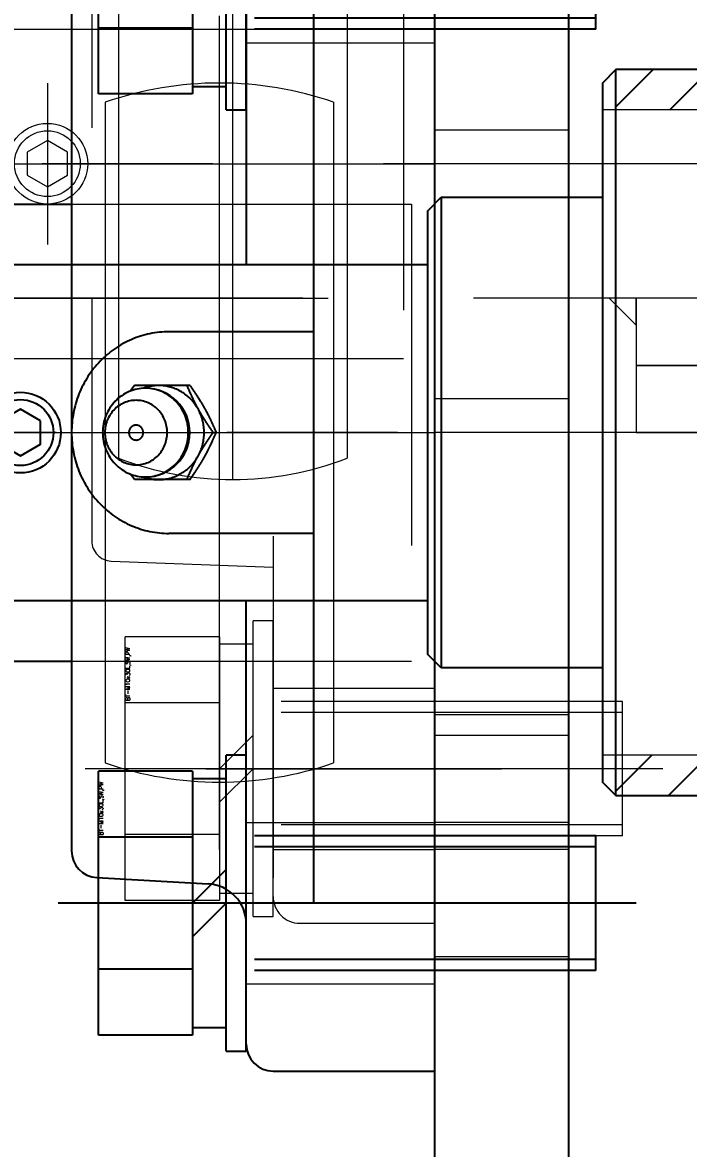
# Model space of a CAD drawing. Header units: millimetres. Extents: x -8731 to 85711, y -14522 to 31379.
# Drawn here: x 1142.6 to 1192.2, y 16779.2 to 16863 of the extents above; entities that cross this region are included whole.
import ezdxf
from ezdxf import colors
from ezdxf.entities.mleader import LeaderData, LeaderLine
from ezdxf.enums import TextEntityAlignment as Align
from ezdxf.math import Vec2, Vec3

# ---------------------------------------------------------------- set-up
doc = ezdxf.new("R2010")
doc.units = ezdxf.units.MM
doc.header["$LTSCALE"] = 4
doc.header["$PDMODE"] = 99
doc.header["$PDSIZE"] = 1
doc.linetypes.add('CENTER2', pattern=[28.575, 19.05, -3.175, 3.175, -3.175])
doc.linetypes.add('HIDDEN', pattern=[9.525, 6.35, -3.175])
for name, color, linetype, lineweight in [('04_HIDDEN', 2, 'HIDDEN', 13), ('05_CENTER', 4, 'CENTER2', 13), ('08_DIM', 3, 'Continuous', 13)]:
    doc.layers.add(name, color=color, linetype=linetype, lineweight=lineweight)
doc.layers.add('10_DRAFT', color=8, linetype='Continuous', lineweight=0, plot=False)
doc.styles.add('KSS_TXT', font='txt.shx', dxfattribs={"bigfont": 'extfont2.shx'})
doc.styles.add('KSS_TXT_L', font='txt.shx', dxfattribs={"height": 9, "bigfont": 'extfont2.shx'})
doc.styles.get("Standard").update_dxf_attribs({"font": 'txt.shx', "bigfont": 'extfont2.shx'})
doc.dimstyles.new('KSS_DIM', dxfattribs={"dimscale": 3, "dimtxt": 3, "dimasz": 2.5, "dimexe": 1.25, "dimexo": 0.625, "dimtad": 1, "dimdsep": 46, "dimtxsty": 'KSS_TXT', "dimblk": 'OPEN30', "dimcen": 0, "dimazin": 2, "dimtfac": 0.75, "dimtmove": 0, "dimatfit": 3, "dimldrblk": 'OPEN30', "dimfxl": 1, "dimtolj": 1, "dimarcsym": 0})

# ---------------------------------------------------------------- blocks, each defined once
blk = doc.blocks.new('AM_BALLOON1')
at = {"transparency": 16777216}
blk.add_circle((0, 0), 5, dxfattribs=at)
blk.add_attdef('B_NUMBER', text='', height=3, dxfattribs=at).set_placement((0, 0), align=Align.MIDDLE_CENTER)
blk = doc.blocks.new('_OPEN')
at = {"color": 0, "linetype": 'ByBlock'}
for p, q in [((-1, 0.1667), (0, 0)), ((0, 0), (-1, -0.1667)), ((0, 0), (-1, 0))]:
    blk.add_line(p, q, dxfattribs=at)
blk = doc.blocks.new('A$C13900728_1_1')
at = {"color": 0}
blk.add_lwpolyline([(0, 190), (10, 190), (10, -155), (0, -155)], close=True, dxfattribs=at)
at = {"layer": '04_HIDDEN'}
for p, q in [((10, 135), (0, 135)), ((10, 134), (0, 134)), ((10, 126), (0, 126)), ((10, 125), (0, 125)), ((0, 117.5), (10, 117.5)), ((10, 72.5), (0, 72.5)), ((10, 65), (0, 65))]:
    blk.add_line(p, q, dxfattribs=at)
at = {"layer": '04_HIDDEN', "color": 253}
for p, q in [((10, 125), (0, 125)), ((10, 124), (0, 124)), ((10, 116), (0, 116)), ((10, 115), (0, 115)), ((10, 92.5), (0, 92.5))]:
    blk.add_line(p, q, dxfattribs=at)
at = {"layer": '05_CENTER'}
blk.add_line((14.086, 130), (-4.086, 130), dxfattribs=at)
at = {"layer": '05_CENTER', "color": 253}
blk.add_line((14.086, 120), (-4.086, 120), dxfattribs=at)
at = {"layer": '10_DRAFT'}
for p, q in [((10, 95), (0, 95)), ((10, 75), (0, 75))]:
    blk.add_line(p, q, dxfattribs=at)
blk = doc.blocks.new('MUCAF205Jb_1_1')
at = {"color": 0}
for p, q in [((-47.5, 0), (47.5, 0)), ((47.5, -12), (47.5, 0)), ((-35, -9), (35, -9)), ((-7.5, -9), (-7.5, -19.756)), ((7.5, -9), (7.5, -19.756)), ((-45.5, -14), (-12.519, -14)), ((45.5, -14), (12.519, -14)), ((0, -16.474), (0, -16.236)), ((33.105, -25.111), (33.565, -16.834)), ((-3.5, -18.188), (-3.5, -22.329)), ((3.5, -18.188), (3.5, -22.329)), ((-3.5, -22.329), (-3.093, -22.611)), ((3.5, -22.329), (3.093, -22.611)), ((-31.465, -27), (31.108, -27)), ((-17, -35.8), (-17, -27)), ((17, -35.8), (17, -27))]:
    blk.add_line(p, q, dxfattribs=at)
blk.add_lwpolyline([(-0.866, -29.3), (-1.732, -30.8), (-0.866, -32.3), (0.866, -32.3), (1.732, -30.8), (0.866, -29.3)], close=True, dxfattribs=at)
for points in [[(-3.5, -18.188, 0), (-3.479, -18.174, 0), (-3.458, -18.16, 0), (-3.437, -18.145, 0), (-3.416, -18.131, 0), (-3.396, -18.117, 0), (-3.375, -18.103, 0), (-3.354, -18.088, 0), (-3.333, -18.074, 0), (-3.312, -18.06, 0), (-3.291, -18.046, 0), (-3.27, -18.031, 0), (-3.249, -18.017, 0), (-3.228, -18.003, 0), (-3.207, -17.989, 0), (-3.186, -17.974, 0), (-3.166, -17.96, 0), (-3.145, -17.946, 0), (-3.124, -17.932, 0), (-3.103, -17.918, 0), (-3.082, -17.903, 0), (-3.061, -17.889, 0), (-3.04, -17.875, 0), (-3.019, -17.861, 0), (-2.998, -17.847, 0), (-2.977, -17.833, 0), (-2.956, -17.819, 0), (-2.935, -17.805, 0), (-2.914, -17.791, 0), (-2.893, -17.777, 0), (-2.872, -17.762, 0), (-2.851, -17.748, 0), (-2.83, -17.735, 0), (-2.809, -17.721, 0), (-2.787, -17.707, 0), (-2.766, -17.693, 0), (-2.745, -17.679, 0), (-2.724, -17.665, 0), (-2.703, -17.651, 0), (-2.682, -17.637, 0), (-2.661, -17.624, 0), (-2.639, -17.61, 0), (-2.618, -17.596, 0), (-2.597, -17.582, 0), (-2.576, -17.569, 0), (-2.555, -17.555, 0), (-2.533, -17.541, 0), (-2.512, -17.528, 0), (-2.491, -17.514, 0), (-2.469, -17.501, 0), (-2.448, -17.487, 0), (-2.427, -17.474, 0), (-2.405, -17.46, 0), (-2.384, -17.447, 0), (-2.363, -17.433, 0), (-2.341, -17.42, 0), (-2.32, -17.407, 0), (-2.298, -17.393, 0), (-2.277, -17.38, 0), (-2.255, -17.367, 0), (-2.234, -17.354, 0), (-2.212, -17.341, 0), (-2.191, -17.328, 0), (-2.169, -17.315, 0), (-2.148, -17.302, 0), (-2.126, -17.289, 0), (-2.104, -17.276, 0), (-2.083, -17.263, 0), (-2.061, -17.25, 0), (-2.039, -17.237, 0), (-2.017, -17.224, 0), (-1.996, -17.212, 0), (-1.974, -17.199, 0), (-1.952, -17.186, 0), (-1.93, -17.174, 0), (-1.908, -17.161, 0), (-1.886, -17.149, 0), (-1.864, -17.136, 0), (-1.843, -17.124, 0), (-1.821, -17.112, 0), (-1.799, -17.1, 0), (-1.776, -17.087, 0), (-1.754, -17.075, 0), (-1.732, -17.063, 0), (-1.71, -17.051, 0), (-1.688, -17.039, 0), (-1.666, -17.027, 0), (-1.644, -17.015, 0), (-1.621, -17.003, 0), (-1.599, -16.991, 0), (-1.577, -16.979, 0), (-1.555, -16.968, 0), (-1.532, -16.956, 0), (-1.51, -16.944, 0), (-1.488, -16.933, 0), (-1.465, -16.921, 0), (-1.443, -16.91, 0), (-1.42, -16.898, 0), (-1.398, -16.887, 0), (-1.375, -16.875, 0), (-1.353, -16.864, 0), (-1.33, -16.852, 0), (-1.308, -16.841, 0), (-1.285, -16.83, 0), (-1.263, -16.819, 0), (-1.24, -16.807, 0), (-1.217, -16.796, 0), (-1.195, -16.785, 0), (-1.172, -16.774, 0), (-1.149, -16.763, 0), (-1.127, -16.752, 0), (-1.104, -16.741, 0), (-1.081, -16.73, 0), (-1.058, -16.719, 0), (-1.036, -16.708, 0), (-1.013, -16.697, 0), (-0.99, -16.686, 0), (-0.967, -16.675, 0), (-0.944, -16.665, 0), (-0.922, -16.654, 0), (-0.899, -16.643, 0), (-0.876, -16.632, 0), (-0.853, -16.622, 0), (-0.83, -16.611, 0), (-0.807, -16.6, 0), (-0.784, -16.59, 0), (-0.761, -16.579, 0), (-0.738, -16.568, 0), (-0.715, -16.558, 0), (-0.692, -16.547, 0), (-0.669, -16.537, 0), (-0.646, -16.526, 0), (-0.623, -16.516, 0), (-0.6, -16.505, 0), (-0.577, -16.495, 0), (-0.554, -16.484, 0), (-0.531, -16.474, 0), (-0.508, -16.463, 0), (-0.485, -16.453, 0), (-0.462, -16.443, 0), (-0.439, -16.432, 0), (-0.416, -16.422, 0), (-0.393, -16.411, 0), (-0.37, -16.401, 0), (-0.347, -16.391, 0), (-0.324, -16.38, 0), (-0.301, -16.37, 0), (-0.278, -16.36, 0), (-0.254, -16.349, 0), (-0.231, -16.339, 0), (-0.208, -16.329, 0), (-0.185, -16.319, 0), (-0.162, -16.308, 0), (-0.139, -16.298, 0), (-0.116, -16.288, 0), (-0.093, -16.278, 0), (-0.069, -16.267, 0), (-0.046, -16.257, 0), (-0.023, -16.247, 0), (0, -16.236, 0)], [(-3.5, -18.426, 0), (-3.477, -18.415, 0), (-3.454, -18.405, 0), (-3.431, -18.395, 0), (-3.407, -18.385, 0), (-3.384, -18.374, 0), (-3.361, -18.364, 0), (-3.338, -18.354, 0), (-3.315, -18.344, 0), (-3.292, -18.333, 0), (-3.269, -18.323, 0), (-3.246, -18.313, 0), (-3.222, -18.303, 0), (-3.199, -18.292, 0), (-3.176, -18.282, 0), (-3.153, -18.272, 0), (-3.13, -18.261, 0), (-3.107, -18.251, 0), (-3.084, -18.241, 0), (-3.061, -18.23, 0), (-3.038, -18.22, 0), (-3.015, -18.209, 0), (-2.991, -18.199, 0), (-2.968, -18.189, 0), (-2.945, -18.178, 0), (-2.922, -18.168, 0), (-2.899, -18.157, 0), (-2.876, -18.147, 0), (-2.853, -18.136, 0), (-2.83, -18.126, 0), (-2.807, -18.115, 0), (-2.784, -18.105, 0), (-2.761, -18.094, 0), (-2.738, -18.084, 0), (-2.715, -18.073, 0), (-2.693, -18.062, 0), (-2.67, -18.052, 0), (-2.647, -18.041, 0), (-2.624, -18.03, 0), (-2.601, -18.02, 0), (-2.578, -18.009, 0), (-2.555, -17.998, 0), (-2.532, -17.987, 0), (-2.51, -17.977, 0), (-2.487, -17.966, 0), (-2.464, -17.955, 0), (-2.441, -17.944, 0), (-2.418, -17.933, 0), (-2.396, -17.922, 0), (-2.373, -17.911, 0), (-2.35, -17.9, 0), (-2.328, -17.889, 0), (-2.305, -17.878, 0), (-2.282, -17.867, 0), (-2.26, -17.855, 0), (-2.237, -17.844, 0), (-2.214, -17.833, 0), (-2.192, -17.822, 0), (-2.169, -17.81, 0), (-2.147, -17.799, 0), (-2.124, -17.788, 0), (-2.102, -17.776, 0), (-2.079, -17.765, 0), (-2.057, -17.753, 0), (-2.034, -17.742, 0), (-2.012, -17.73, 0), (-1.99, -17.719, 0), (-1.967, -17.707, 0), (-1.945, -17.695, 0), (-1.923, -17.683, 0), (-1.9, -17.672, 0), (-1.878, -17.66, 0), (-1.856, -17.648, 0), (-1.834, -17.636, 0), (-1.812, -17.624, 0), (-1.789, -17.612, 0), (-1.767, -17.6, 0), (-1.745, -17.588, 0), (-1.723, -17.576, 0), (-1.701, -17.563, 0), (-1.679, -17.551, 0), (-1.657, -17.539, 0), (-1.635, -17.526, 0), (-1.613, -17.514, 0), (-1.591, -17.501, 0), (-1.569, -17.489, 0), (-1.548, -17.476, 0), (-1.526, -17.464, 0), (-1.504, -17.451, 0), (-1.482, -17.438, 0), (-1.46, -17.426, 0), (-1.439, -17.413, 0), (-1.417, -17.4, 0), (-1.395, -17.387, 0), (-1.374, -17.374, 0), (-1.352, -17.361, 0), (-1.33, -17.348, 0), (-1.309, -17.335, 0), (-1.287, -17.322, 0), (-1.266, -17.309, 0), (-1.244, -17.296, 0), (-1.223, -17.283, 0), (-1.201, -17.269, 0), (-1.18, -17.256, 0), (-1.158, -17.243, 0), (-1.137, -17.229, 0), (-1.116, -17.216, 0), (-1.094, -17.203, 0), (-1.073, -17.189, 0), (-1.052, -17.176, 0), (-1.03, -17.162, 0), (-1.009, -17.149, 0), (-0.988, -17.135, 0), (-0.966, -17.121, 0), (-0.945, -17.108, 0), (-0.924, -17.094, 0), (-0.903, -17.08, 0), (-0.881, -17.067, 0), (-0.86, -17.053, 0), (-0.839, -17.039, 0), (-0.818, -17.025, 0), (-0.797, -17.011, 0), (-0.776, -16.998, 0), (-0.755, -16.984, 0), (-0.733, -16.97, 0), (-0.712, -16.956, 0), (-0.691, -16.942, 0), (-0.67, -16.928, 0), (-0.649, -16.914, 0), (-0.628, -16.9, 0), (-0.607, -16.886, 0), (-0.586, -16.872, 0), (-0.565, -16.858, 0), (-0.544, -16.844, 0), (-0.523, -16.83, 0), (-0.502, -16.816, 0), (-0.481, -16.801, 0), (-0.46, -16.787, 0), (-0.439, -16.773, 0), (-0.418, -16.759, 0), (-0.397, -16.745, 0), (-0.376, -16.731, 0), (-0.355, -16.716, 0), (-0.334, -16.702, 0), (-0.313, -16.688, 0), (-0.293, -16.674, 0), (-0.272, -16.66, 0), (-0.251, -16.645, 0), (-0.23, -16.631, 0), (-0.209, -16.617, 0), (-0.188, -16.602, 0), (-0.167, -16.588, 0), (-0.146, -16.574, 0), (-0.125, -16.56, 0), (-0.104, -16.545, 0), (-0.084, -16.531, 0), (-0.063, -16.517, 0), (-0.042, -16.502, 0), (-0.021, -16.488, 0), (0, -16.474, 0)], [(3.5, -18.188, 0), (3.479, -18.174, 0), (3.458, -18.16, 0), (3.437, -18.145, 0), (3.416, -18.131, 0), (3.396, -18.117, 0), (3.375, -18.103, 0), (3.354, -18.088, 0), (3.333, -18.074, 0), (3.312, -18.06, 0), (3.291, -18.046, 0), (3.27, -18.031, 0), (3.249, -18.017, 0), (3.228, -18.003, 0), (3.207, -17.989, 0), (3.186, -17.974, 0), (3.166, -17.96, 0), (3.145, -17.946, 0), (3.124, -17.932, 0), (3.103, -17.918, 0), (3.082, -17.903, 0), (3.061, -17.889, 0), (3.04, -17.875, 0), (3.019, -17.861, 0), (2.998, -17.847, 0), (2.977, -17.833, 0), (2.956, -17.819, 0), (2.935, -17.805, 0), (2.914, -17.791, 0), (2.893, -17.777, 0), (2.872, -17.762, 0), (2.851, -17.748, 0), (2.83, -17.735, 0), (2.809, -17.721, 0), (2.787, -17.707, 0), (2.766, -17.693, 0), (2.745, -17.679, 0), (2.724, -17.665, 0), (2.703, -17.651, 0), (2.682, -17.637, 0), (2.661, -17.624, 0), (2.639, -17.61, 0), (2.618, -17.596, 0), (2.597, -17.582, 0), (2.576, -17.569, 0), (2.555, -17.555, 0), (2.533, -17.541, 0), (2.512, -17.528, 0), (2.491, -17.514, 0), (2.469, -17.501, 0), (2.448, -17.487, 0), (2.427, -17.474, 0), (2.405, -17.46, 0), (2.384, -17.447, 0), (2.363, -17.433, 0), (2.341, -17.42, 0), (2.32, -17.407, 0), (2.298, -17.393, 0), (2.277, -17.38, 0), (2.255, -17.367, 0), (2.234, -17.354, 0), (2.212, -17.341, 0), (2.191, -17.328, 0), (2.169, -17.315, 0), (2.148, -17.302, 0), (2.126, -17.289, 0), (2.104, -17.276, 0), (2.083, -17.263, 0), (2.061, -17.25, 0), (2.039, -17.237, 0), (2.017, -17.224, 0), (1.996, -17.212, 0), (1.974, -17.199, 0), (1.952, -17.186, 0), (1.93, -17.174, 0), (1.908, -17.161, 0), (1.886, -17.149, 0), (1.864, -17.136, 0), (1.843, -17.124, 0), (1.821, -17.112, 0), (1.799, -17.1, 0), (1.776, -17.087, 0), (1.754, -17.075, 0), (1.732, -17.063, 0), (1.71, -17.051, 0), (1.688, -17.039, 0), (1.666, -17.027, 0), (1.644, -17.015, 0), (1.621, -17.003, 0), (1.599, -16.991, 0), (1.577, -16.979, 0), (1.555, -16.968, 0), (1.532, -16.956, 0), (1.51, -16.944, 0), (1.488, -16.933, 0), (1.465, -16.921, 0), (1.443, -16.91, 0), (1.42, -16.898, 0), (1.398, -16.887, 0), (1.375, -16.875, 0), (1.353, -16.864, 0), (1.33, -16.852, 0), (1.308, -16.841, 0), (1.285, -16.83, 0), (1.263, -16.819, 0), (1.24, -16.807, 0), (1.217, -16.796, 0), (1.195, -16.785, 0), (1.172, -16.774, 0), (1.149, -16.763, 0), (1.127, -16.752, 0), (1.104, -16.741, 0), (1.081, -16.73, 0), (1.058, -16.719, 0), (1.036, -16.708, 0), (1.013, -16.697, 0), (0.99, -16.686, 0), (0.967, -16.675, 0), (0.944, -16.665, 0), (0.922, -16.654, 0), (0.899, -16.643, 0), (0.876, -16.632, 0), (0.853, -16.622, 0), (0.83, -16.611, 0), (0.807, -16.6, 0), (0.784, -16.59, 0), (0.761, -16.579, 0), (0.738, -16.568, 0), (0.715, -16.558, 0), (0.692, -16.547, 0), (0.669, -16.537, 0), (0.646, -16.526, 0), (0.623, -16.516, 0), (0.6, -16.505, 0), (0.577, -16.495, 0), (0.554, -16.484, 0), (0.531, -16.474, 0), (0.508, -16.463, 0), (0.485, -16.453, 0), (0.462, -16.443, 0), (0.439, -16.432, 0), (0.416, -16.422, 0), (0.393, -16.411, 0), (0.37, -16.401, 0), (0.347, -16.391, 0), (0.324, -16.38, 0), (0.301, -16.37, 0), (0.278, -16.36, 0), (0.254, -16.349, 0), (0.231, -16.339, 0), (0.208, -16.329, 0), (0.185, -16.319, 0), (0.162, -16.308, 0), (0.139, -16.298, 0), (0.116, -16.288, 0), (0.093, -16.278, 0), (0.069, -16.267, 0), (0.046, -16.257, 0), (0.023, -16.247, 0), (0, -16.236, 0)], [(3.5, -18.426, 0), (3.477, -18.415, 0), (3.454, -18.405, 0), (3.431, -18.395, 0), (3.407, -18.385, 0), (3.384, -18.374, 0), (3.361, -18.364, 0), (3.338, -18.354, 0), (3.315, -18.344, 0), (3.292, -18.333, 0), (3.269, -18.323, 0), (3.245, -18.313, 0), (3.222, -18.303, 0), (3.199, -18.292, 0), (3.176, -18.282, 0), (3.153, -18.272, 0), (3.13, -18.261, 0), (3.107, -18.251, 0), (3.084, -18.241, 0), (3.061, -18.23, 0), (3.038, -18.22, 0), (3.015, -18.209, 0), (2.991, -18.199, 0), (2.968, -18.189, 0), (2.945, -18.178, 0), (2.922, -18.168, 0), (2.899, -18.157, 0), (2.876, -18.147, 0), (2.853, -18.136, 0), (2.83, -18.126, 0), (2.807, -18.115, 0), (2.784, -18.105, 0), (2.761, -18.094, 0), (2.738, -18.084, 0), (2.715, -18.073, 0), (2.693, -18.062, 0), (2.67, -18.052, 0), (2.647, -18.041, 0), (2.624, -18.03, 0), (2.601, -18.02, 0), (2.578, -18.009, 0), (2.555, -17.998, 0), (2.532, -17.987, 0), (2.51, -17.977, 0), (2.487, -17.966, 0), (2.464, -17.955, 0), (2.441, -17.944, 0), (2.418, -17.933, 0), (2.396, -17.922, 0), (2.373, -17.911, 0), (2.35, -17.9, 0), (2.328, -17.889, 0), (2.305, -17.878, 0), (2.282, -17.867, 0), (2.26, -17.855, 0), (2.237, -17.844, 0), (2.214, -17.833, 0), (2.192, -17.822, 0), (2.169, -17.81, 0), (2.147, -17.799, 0), (2.124, -17.788, 0), (2.102, -17.776, 0), (2.079, -17.765, 0), (2.057, -17.753, 0), (2.034, -17.742, 0), (2.012, -17.73, 0), (1.99, -17.719, 0), (1.967, -17.707, 0), (1.945, -17.695, 0), (1.923, -17.683, 0), (1.9, -17.672, 0), (1.878, -17.66, 0), (1.856, -17.648, 0), (1.834, -17.636, 0), (1.812, -17.624, 0), (1.789, -17.612, 0), (1.767, -17.6, 0), (1.745, -17.588, 0), (1.723, -17.576, 0), (1.701, -17.563, 0), (1.679, -17.551, 0), (1.657, -17.539, 0), (1.635, -17.526, 0), (1.613, -17.514, 0), (1.591, -17.501, 0), (1.569, -17.489, 0), (1.548, -17.476, 0), (1.526, -17.464, 0), (1.504, -17.451, 0), (1.482, -17.438, 0), (1.46, -17.426, 0), (1.439, -17.413, 0), (1.417, -17.4, 0), (1.395, -17.387, 0), (1.374, -17.374, 0), (1.352, -17.361, 0), (1.33, -17.348, 0), (1.309, -17.335, 0), (1.287, -17.322, 0), (1.266, -17.309, 0), (1.244, -17.296, 0), (1.223, -17.283, 0), (1.201, -17.269, 0), (1.18, -17.256, 0), (1.158, -17.243, 0), (1.137, -17.229, 0), (1.116, -17.216, 0), (1.094, -17.203, 0), (1.073, -17.189, 0), (1.052, -17.176, 0), (1.03, -17.162, 0), (1.009, -17.149, 0), (0.988, -17.135, 0), (0.966, -17.121, 0), (0.945, -17.108, 0), (0.924, -17.094, 0), (0.903, -17.08, 0), (0.881, -17.067, 0), (0.86, -17.053, 0), (0.839, -17.039, 0), (0.818, -17.025, 0), (0.797, -17.011, 0), (0.776, -16.998, 0), (0.755, -16.984, 0), (0.733, -16.97, 0), (0.712, -16.956, 0), (0.691, -16.942, 0), (0.67, -16.928, 0), (0.649, -16.914, 0), (0.628, -16.9, 0), (0.607, -16.886, 0), (0.586, -16.872, 0), (0.565, -16.858, 0), (0.544, -16.844, 0), (0.523, -16.83, 0), (0.502, -16.816, 0), (0.481, -16.801, 0), (0.46, -16.787, 0), (0.439, -16.773, 0), (0.418, -16.759, 0), (0.397, -16.745, 0), (0.376, -16.731, 0), (0.355, -16.716, 0), (0.334, -16.702, 0), (0.313, -16.688, 0), (0.293, -16.674, 0), (0.272, -16.66, 0), (0.251, -16.645, 0), (0.23, -16.631, 0), (0.209, -16.617, 0), (0.188, -16.602, 0), (0.167, -16.588, 0), (0.146, -16.574, 0), (0.125, -16.56, 0), (0.104, -16.545, 0), (0.084, -16.531, 0), (0.063, -16.517, 0), (0.042, -16.502, 0), (0.021, -16.488, 0), (0, -16.474, 0)], [(3.296, -21.655, 0), (3.33, -21.559, 0), (3.361, -21.462, 0), (3.388, -21.365, 0), (3.413, -21.266, 0), (3.435, -21.168, 0), (3.453, -21.068, 0), (3.469, -20.968, 0), (3.481, -20.868, 0), (3.49, -20.767, 0), (3.497, -20.666, 0), (3.5, -20.565, 0), (3.5, -20.464, 0), (3.496, -20.363, 0), (3.49, -20.262, 0), (3.481, -20.161, 0), (3.468, -20.061, 0), (3.452, -19.961, 0), (3.433, -19.862, 0), (3.412, -19.763, 0), (3.387, -19.665, 0), (3.359, -19.567, 0), (3.328, -19.471, 0), (3.294, -19.375, 0), (3.257, -19.28, 0), (3.217, -19.187, 0), (3.175, -19.095, 0), (3.129, -19.003, 0), (3.081, -18.914, 0), (3.03, -18.826, 0), (2.976, -18.739, 0), (2.92, -18.654, 0), (2.861, -18.57, 0), (2.799, -18.488, 0), (2.735, -18.408, 0), (2.669, -18.33, 0), (2.6, -18.254, 0), (2.529, -18.18, 0), (2.455, -18.108, 0), (2.379, -18.038, 0), (2.302, -17.971, 0), (2.222, -17.905, 0), (2.14, -17.842, 0), (2.056, -17.782, 0), (1.971, -17.724, 0), (1.883, -17.668, 0), (1.794, -17.615, 0), (1.704, -17.564, 0), (1.611, -17.517, 0), (1.518, -17.471, 0), (1.423, -17.429, 0), (1.327, -17.389, 0), (1.229, -17.352, 0), (1.131, -17.318, 0), (1.031, -17.287, 0), (0.931, -17.259, 0), (0.829, -17.233, 0), (0.727, -17.211, 0), (0.625, -17.191, 0), (0.521, -17.175, 0), (0.418, -17.161, 0), (0.314, -17.151, 0), (0.209, -17.143, 0), (0.105, -17.138, 0), (0, -17.137, 0), (-0.105, -17.138, 0), (-0.209, -17.143, 0), (-0.314, -17.151, 0), (-0.418, -17.161, 0), (-0.521, -17.175, 0), (-0.625, -17.191, 0), (-0.727, -17.211, 0), (-0.829, -17.233, 0), (-0.931, -17.259, 0), (-1.031, -17.287, 0), (-1.131, -17.318, 0), (-1.229, -17.352, 0), (-1.327, -17.389, 0), (-1.423, -17.429, 0), (-1.518, -17.471, 0), (-1.611, -17.517, 0), (-1.704, -17.564, 0), (-1.794, -17.615, 0), (-1.883, -17.668, 0), (-1.971, -17.724, 0), (-2.056, -17.782, 0), (-2.14, -17.842, 0), (-2.222, -17.905, 0), (-2.302, -17.971, 0), (-2.379, -18.038, 0), (-2.455, -18.108, 0), (-2.529, -18.18, 0), (-2.6, -18.254, 0), (-2.669, -18.33, 0), (-2.735, -18.408, 0), (-2.799, -18.488, 0), (-2.861, -18.57, 0), (-2.92, -18.654, 0), (-2.976, -18.739, 0), (-3.03, -18.826, 0), (-3.081, -18.914, 0), (-3.129, -19.003, 0), (-3.175, -19.095, 0), (-3.217, -19.187, 0), (-3.257, -19.28, 0), (-3.294, -19.375, 0), (-3.328, -19.471, 0), (-3.359, -19.567, 0), (-3.387, -19.665, 0), (-3.412, -19.763, 0), (-3.433, -19.862, 0), (-3.452, -19.961, 0), (-3.468, -20.061, 0), (-3.481, -20.161, 0), (-3.49, -20.262, 0), (-3.496, -20.363, 0), (-3.5, -20.464, 0), (-3.5, -20.565, 0), (-3.497, -20.666, 0), (-3.49, -20.767, 0), (-3.481, -20.868, 0), (-3.469, -20.968, 0), (-3.453, -21.068, 0), (-3.435, -21.168, 0), (-3.413, -21.266, 0), (-3.388, -21.365, 0), (-3.361, -21.462, 0), (-3.33, -21.559, 0), (-3.296, -21.655, 0)], [(3.3, -21.501, 0), (3.296, -21.345, 0), (3.284, -21.189, 0), (3.264, -21.033, 0), (3.237, -20.879, 0), (3.201, -20.727, 0), (3.158, -20.576, 0), (3.107, -20.427, 0), (3.049, -20.281, 0), (2.983, -20.138, 0), (2.91, -19.999, 0), (2.83, -19.862, 0), (2.744, -19.73, 0), (2.651, -19.602, 0), (2.551, -19.479, 0), (2.445, -19.361, 0), (2.333, -19.247, 0), (2.216, -19.139, 0), (2.093, -19.037, 0), (1.966, -18.941, 0), (1.833, -18.851, 0), (1.697, -18.767, 0), (1.556, -18.69, 0), (1.411, -18.62, 0), (1.263, -18.556, 0), (1.112, -18.5, 0), (0.958, -18.451, 0), (0.802, -18.409, 0), (0.644, -18.375, 0), (0.484, -18.348, 0), (0.323, -18.329, 0), (0.162, -18.317, 0), (0, -18.314, 0), (-0.162, -18.317, 0), (-0.323, -18.329, 0), (-0.484, -18.348, 0), (-0.644, -18.375, 0), (-0.802, -18.409, 0), (-0.958, -18.451, 0), (-1.112, -18.5, 0), (-1.263, -18.556, 0), (-1.411, -18.62, 0), (-1.556, -18.69, 0), (-1.697, -18.767, 0), (-1.833, -18.851, 0), (-1.966, -18.941, 0), (-2.094, -19.037, 0), (-2.216, -19.139, 0), (-2.333, -19.247, 0), (-2.445, -19.361, 0), (-2.551, -19.479, 0), (-2.651, -19.602, 0), (-2.744, -19.73, 0), (-2.831, -19.862, 0), (-2.91, -19.999, 0), (-2.983, -20.138, 0), (-3.049, -20.281, 0), (-3.107, -20.427, 0), (-3.158, -20.576, 0), (-3.201, -20.727, 0), (-3.237, -20.879, 0), (-3.264, -21.033, 0), (-3.284, -21.189, 0), (-3.296, -21.345, 0), (-3.3, -21.501, 0), (-3.296, -21.658, 0), (-3.284, -21.814, 0), (-3.264, -21.969, 0), (-3.237, -22.123, 0), (-3.201, -22.276, 0), (-3.158, -22.426, 0), (-3.107, -22.575, 0), (-3.049, -22.721, 0), (-2.983, -22.864, 0), (-2.91, -23.004, 0), (-2.831, -23.14, 0), (-2.744, -23.272, 0), (-2.651, -23.4, 0), (-2.551, -23.523, 0), (-2.445, -23.642, 0), (-2.333, -23.755, 0), (-2.216, -23.863, 0), (-2.094, -23.965, 0), (-1.966, -24.061, 0), (-1.833, -24.152, 0), (-1.697, -24.235, 0), (-1.556, -24.312, 0), (-1.411, -24.383, 0), (-1.263, -24.446, 0), (-1.112, -24.502, 0), (-0.958, -24.552, 0), (-0.802, -24.593, 0), (-0.644, -24.628, 0), (-0.484, -24.654, 0), (-0.323, -24.673, 0), (-0.162, -24.685, 0), (0, -24.689, 0), (0.162, -24.685, 0), (0.323, -24.673, 0), (0.484, -24.654, 0), (0.644, -24.628, 0), (0.802, -24.593, 0), (0.958, -24.552, 0), (1.112, -24.502, 0), (1.263, -24.446, 0), (1.411, -24.383, 0), (1.556, -24.312, 0), (1.697, -24.235, 0), (1.833, -24.152, 0), (1.966, -24.061, 0), (2.093, -23.965, 0), (2.216, -23.863, 0), (2.333, -23.755, 0), (2.445, -23.642, 0), (2.551, -23.523, 0), (2.651, -23.4, 0), (2.744, -23.272, 0), (2.83, -23.14, 0), (2.91, -23.004, 0), (2.983, -22.864, 0), (3.049, -22.721, 0), (3.107, -22.575, 0), (3.158, -22.426, 0), (3.201, -22.276, 0), (3.237, -22.123, 0), (3.264, -21.969, 0), (3.284, -21.814, 0), (3.296, -21.658, 0), (3.3, -21.501, 0)], [(-7.5, -19.756, 0), (-7.498, -19.933, 0), (-7.491, -20.111, 0), (-7.48, -20.289, 0), (-7.464, -20.466, 0), (-7.444, -20.642, 0), (-7.419, -20.819, 0), (-7.39, -20.994, 0), (-7.356, -21.169, 0), (-7.318, -21.343, 0), (-7.275, -21.516, 0), (-7.228, -21.688, 0), (-7.177, -21.859, 0), (-7.121, -22.028, 0), (-7.062, -22.196, 0), (-6.997, -22.363, 0), (-6.929, -22.528, 0), (-6.857, -22.691, 0), (-6.78, -22.853, 0), (-6.699, -23.013, 0), (-6.614, -23.171, 0), (-6.526, -23.326, 0), (-6.433, -23.48, 0), (-6.336, -23.631, 0), (-6.236, -23.78, 0), (-6.132, -23.927, 0), (-6.024, -24.071, 0), (-5.913, -24.213, 0), (-5.798, -24.351, 0), (-5.679, -24.487, 0), (-5.557, -24.621, 0), (-5.432, -24.751, 0), (-5.303, -24.878, 0), (-5.172, -25.002, 0), (-5.037, -25.123, 0), (-4.899, -25.241, 0), (-4.758, -25.356, 0), (-4.614, -25.467, 0), (-4.468, -25.574, 0), (-4.319, -25.679, 0), (-4.167, -25.779, 0), (-4.012, -25.876, 0), (-3.856, -25.969, 0), (-3.697, -26.059, 0), (-3.535, -26.145, 0), (-3.372, -26.227, 0), (-3.207, -26.305, 0), (-3.039, -26.379, 0), (-2.87, -26.449, 0), (-2.699, -26.515, 0), (-2.527, -26.577, 0), (-2.353, -26.634, 0), (-2.177, -26.688, 0), (-2, -26.738, 0), (-1.822, -26.783, 0), (-1.643, -26.824, 0), (-1.463, -26.861, 0), (-1.282, -26.893, 0), (-1.1, -26.922, 0), (-0.918, -26.946, 0), (-0.735, -26.965, 0), (-0.552, -26.98, 0), (-0.368, -26.991, 0), (-0.184, -26.998, 0), (0, -27, 0), (0.184, -26.998, 0), (0.368, -26.991, 0), (0.552, -26.98, 0), (0.735, -26.965, 0), (0.918, -26.946, 0), (1.1, -26.922, 0), (1.282, -26.893, 0), (1.463, -26.861, 0), (1.643, -26.824, 0), (1.822, -26.783, 0), (2, -26.738, 0), (2.177, -26.688, 0), (2.353, -26.634, 0), (2.527, -26.577, 0), (2.699, -26.515, 0), (2.87, -26.449, 0), (3.039, -26.379, 0), (3.207, -26.305, 0), (3.372, -26.227, 0), (3.535, -26.145, 0), (3.697, -26.059, 0), (3.856, -25.969, 0), (4.012, -25.876, 0), (4.167, -25.779, 0), (4.319, -25.679, 0), (4.468, -25.574, 0), (4.614, -25.467, 0), (4.758, -25.356, 0), (4.899, -25.241, 0), (5.037, -25.123, 0), (5.172, -25.002, 0), (5.303, -24.878, 0), (5.432, -24.751, 0), (5.557, -24.621, 0), (5.679, -24.487, 0), (5.798, -24.351, 0), (5.913, -24.213, 0), (6.024, -24.071, 0), (6.132, -23.927, 0), (6.236, -23.78, 0), (6.336, -23.631, 0), (6.433, -23.48, 0), (6.526, -23.326, 0), (6.614, -23.171, 0), (6.699, -23.013, 0), (6.78, -22.853, 0), (6.857, -22.691, 0), (6.929, -22.528, 0), (6.997, -22.363, 0), (7.062, -22.196, 0), (7.121, -22.028, 0), (7.177, -21.859, 0), (7.228, -21.688, 0), (7.275, -21.516, 0), (7.318, -21.343, 0), (7.356, -21.169, 0), (7.39, -20.994, 0), (7.419, -20.819, 0), (7.444, -20.642, 0), (7.464, -20.466, 0), (7.48, -20.289, 0), (7.491, -20.111, 0), (7.498, -19.933, 0), (7.5, -19.756, 0)], [(2.4, -22.2, 0), (2.397, -22.086, 0), (2.388, -21.973, 0), (2.374, -21.86, 0), (2.354, -21.748, 0), (2.328, -21.637, 0), (2.297, -21.527, 0), (2.26, -21.419, 0), (2.217, -21.313, 0), (2.17, -21.209, 0), (2.117, -21.107, 0), (2.059, -21.008, 0), (1.996, -20.912, 0), (1.928, -20.819, 0), (1.855, -20.729, 0), (1.778, -20.643, 0), (1.697, -20.561, 0), (1.612, -20.482, 0), (1.523, -20.408, 0), (1.43, -20.338, 0), (1.333, -20.272, 0), (1.234, -20.212, 0), (1.131, -20.156, 0), (1.026, -20.104, 0), (0.918, -20.058, 0), (0.809, -20.017, 0), (0.697, -19.982, 0), (0.583, -19.951, 0), (0.468, -19.926, 0), (0.352, -19.907, 0), (0.235, -19.893, 0), (0.118, -19.885, 0), (0, -19.882, 0), (-0.118, -19.885, 0), (-0.235, -19.893, 0), (-0.352, -19.907, 0), (-0.468, -19.926, 0), (-0.583, -19.951, 0), (-0.697, -19.982, 0), (-0.809, -20.017, 0), (-0.918, -20.058, 0), (-1.026, -20.104, 0), (-1.131, -20.156, 0), (-1.234, -20.212, 0), (-1.333, -20.272, 0), (-1.43, -20.338, 0), (-1.523, -20.408, 0), (-1.612, -20.482, 0), (-1.697, -20.561, 0), (-1.778, -20.643, 0), (-1.855, -20.729, 0), (-1.928, -20.819, 0), (-1.996, -20.912, 0), (-2.059, -21.008, 0), (-2.117, -21.107, 0), (-2.17, -21.209, 0), (-2.217, -21.313, 0), (-2.26, -21.419, 0), (-2.297, -21.527, 0), (-2.328, -21.637, 0), (-2.354, -21.748, 0), (-2.374, -21.86, 0), (-2.388, -21.973, 0), (-2.397, -22.086, 0), (-2.4, -22.2, 0), (-2.397, -22.314, 0), (-2.388, -22.427, 0), (-2.374, -22.54, 0), (-2.354, -22.652, 0), (-2.328, -22.763, 0), (-2.297, -22.873, 0), (-2.26, -22.981, 0), (-2.217, -23.087, 0), (-2.17, -23.191, 0), (-2.117, -23.293, 0), (-2.059, -23.392, 0), (-1.996, -23.488, 0), (-1.928, -23.581, 0), (-1.855, -23.671, 0), (-1.778, -23.757, 0), (-1.697, -23.839, 0), (-1.612, -23.918, 0), (-1.523, -23.992, 0), (-1.43, -24.062, 0), (-1.333, -24.128, 0), (-1.234, -24.188, 0), (-1.131, -24.245, 0), (-1.026, -24.296, 0), (-0.918, -24.342, 0), (-0.809, -24.383, 0), (-0.697, -24.418, 0), (-0.583, -24.449, 0), (-0.468, -24.474, 0), (-0.352, -24.493, 0), (-0.235, -24.507, 0), (-0.118, -24.515, 0), (0, -24.518, 0), (0.118, -24.515, 0), (0.235, -24.507, 0), (0.352, -24.493, 0), (0.468, -24.474, 0), (0.583, -24.449, 0), (0.697, -24.418, 0), (0.809, -24.383, 0), (0.918, -24.342, 0), (1.026, -24.296, 0), (1.131, -24.245, 0), (1.234, -24.188, 0), (1.333, -24.128, 0), (1.43, -24.062, 0), (1.523, -23.992, 0), (1.612, -23.918, 0), (1.697, -23.839, 0), (1.778, -23.757, 0), (1.855, -23.671, 0), (1.928, -23.581, 0), (1.996, -23.488, 0), (2.059, -23.392, 0), (2.117, -23.293, 0), (2.17, -23.191, 0), (2.217, -23.087, 0), (2.26, -22.981, 0), (2.297, -22.873, 0), (2.328, -22.763, 0), (2.354, -22.652, 0), (2.374, -22.54, 0), (2.388, -22.427, 0), (2.397, -22.314, 0), (2.4, -22.2, 0)], [(-3.5, -20.518, 0), (-3.5, -20.527, 0), (-3.5, -20.536, 0), (-3.5, -20.545, 0), (-3.5, -20.554, 0), (-3.5, -20.563, 0), (-3.5, -20.572, 0), (-3.499, -20.581, 0), (-3.499, -20.59, 0), (-3.499, -20.599, 0), (-3.499, -20.608, 0), (-3.498, -20.617, 0), (-3.498, -20.626, 0), (-3.498, -20.635, 0), (-3.498, -20.644, 0), (-3.497, -20.654, 0), (-3.497, -20.663, 0), (-3.496, -20.672, 0), (-3.496, -20.681, 0), (-3.495, -20.69, 0), (-3.495, -20.699, 0), (-3.494, -20.708, 0), (-3.494, -20.717, 0), (-3.493, -20.726, 0), (-3.493, -20.735, 0), (-3.492, -20.744, 0), (-3.492, -20.753, 0), (-3.491, -20.762, 0), (-3.49, -20.771, 0), (-3.489, -20.78, 0), (-3.489, -20.789, 0), (-3.488, -20.798, 0), (-3.487, -20.807, 0), (-3.486, -20.816, 0), (-3.485, -20.825, 0), (-3.485, -20.834, 0), (-3.484, -20.843, 0), (-3.483, -20.852, 0), (-3.482, -20.861, 0), (-3.481, -20.87, 0), (-3.48, -20.879, 0), (-3.479, -20.888, 0), (-3.478, -20.897, 0), (-3.477, -20.906, 0), (-3.476, -20.915, 0), (-3.475, -20.924, 0), (-3.473, -20.933, 0), (-3.472, -20.942, 0), (-3.471, -20.951, 0), (-3.47, -20.96, 0), (-3.469, -20.969, 0), (-3.467, -20.978, 0), (-3.466, -20.987, 0), (-3.465, -20.996, 0), (-3.463, -21.005, 0), (-3.462, -21.014, 0), (-3.461, -21.023, 0), (-3.459, -21.032, 0), (-3.458, -21.041, 0), (-3.456, -21.05, 0), (-3.455, -21.059, 0), (-3.453, -21.068, 0), (-3.452, -21.077, 0), (-3.45, -21.086, 0), (-3.449, -21.095, 0), (-3.447, -21.103, 0), (-3.445, -21.112, 0), (-3.444, -21.121, 0), (-3.442, -21.13, 0), (-3.44, -21.139, 0), (-3.439, -21.148, 0), (-3.437, -21.157, 0), (-3.435, -21.166, 0), (-3.433, -21.175, 0), (-3.431, -21.184, 0), (-3.43, -21.192, 0), (-3.428, -21.201, 0), (-3.426, -21.21, 0), (-3.424, -21.219, 0), (-3.422, -21.228, 0), (-3.42, -21.237, 0), (-3.418, -21.246, 0), (-3.416, -21.254, 0), (-3.414, -21.263, 0), (-3.412, -21.272, 0), (-3.41, -21.281, 0), (-3.408, -21.29, 0), (-3.405, -21.299, 0), (-3.403, -21.307, 0), (-3.401, -21.316, 0), (-3.399, -21.325, 0), (-3.396, -21.334, 0), (-3.394, -21.343, 0), (-3.392, -21.351, 0), (-3.39, -21.36, 0), (-3.387, -21.369, 0), (-3.385, -21.378, 0), (-3.382, -21.386, 0), (-3.38, -21.395, 0), (-3.378, -21.404, 0), (-3.375, -21.413, 0), (-3.373, -21.421, 0), (-3.37, -21.43, 0), (-3.368, -21.439, 0), (-3.365, -21.448, 0), (-3.362, -21.456, 0), (-3.36, -21.465, 0), (-3.357, -21.474, 0), (-3.354, -21.482, 0), (-3.352, -21.491, 0), (-3.349, -21.5, 0), (-3.346, -21.508, 0), (-3.344, -21.517, 0), (-3.341, -21.526, 0), (-3.338, -21.534, 0), (-3.335, -21.543, 0), (-3.332, -21.552, 0), (-3.329, -21.56, 0), (-3.327, -21.569, 0), (-3.324, -21.577, 0), (-3.321, -21.586, 0), (-3.318, -21.595, 0), (-3.315, -21.603, 0), (-3.312, -21.612, 0), (-3.309, -21.62, 0), (-3.306, -21.629, 0), (-3.302, -21.637, 0), (-3.299, -21.646, 0), (-3.296, -21.655, 0)], [(0.555, -22.2, 0), (0.554, -22.174, 0), (0.552, -22.148, 0), (0.549, -22.121, 0), (0.544, -22.096, 0), (0.538, -22.07, 0), (0.531, -22.045, 0), (0.522, -22.02, 0), (0.512, -21.995, 0), (0.501, -21.971, 0), (0.489, -21.948, 0), (0.476, -21.925, 0), (0.461, -21.902, 0), (0.445, -21.881, 0), (0.429, -21.86, 0), (0.411, -21.84, 0), (0.392, -21.821, 0), (0.372, -21.803, 0), (0.352, -21.786, 0), (0.33, -21.77, 0), (0.308, -21.755, 0), (0.285, -21.741, 0), (0.261, -21.728, 0), (0.237, -21.716, 0), (0.212, -21.705, 0), (0.187, -21.696, 0), (0.161, -21.687, 0), (0.135, -21.68, 0), (0.108, -21.675, 0), (0.081, -21.67, 0), (0.054, -21.667, 0), (0.027, -21.665, 0), (0, -21.664, 0), (-0.027, -21.665, 0), (-0.054, -21.667, 0), (-0.081, -21.67, 0), (-0.108, -21.675, 0), (-0.135, -21.68, 0), (-0.161, -21.687, 0), (-0.187, -21.696, 0), (-0.212, -21.705, 0), (-0.237, -21.716, 0), (-0.261, -21.728, 0), (-0.285, -21.741, 0), (-0.308, -21.755, 0), (-0.33, -21.77, 0), (-0.352, -21.786, 0), (-0.372, -21.803, 0), (-0.392, -21.821, 0), (-0.411, -21.84, 0), (-0.429, -21.86, 0), (-0.445, -21.881, 0), (-0.461, -21.902, 0), (-0.476, -21.925, 0), (-0.489, -21.948, 0), (-0.501, -21.971, 0), (-0.512, -21.995, 0), (-0.522, -22.02, 0), (-0.531, -22.045, 0), (-0.538, -22.07, 0), (-0.544, -22.096, 0), (-0.549, -22.121, 0), (-0.552, -22.148, 0), (-0.554, -22.174, 0), (-0.555, -22.2, 0), (-0.554, -22.226, 0), (-0.552, -22.253, 0), (-0.549, -22.279, 0), (-0.544, -22.305, 0), (-0.538, -22.33, 0), (-0.531, -22.355, 0), (-0.522, -22.38, 0), (-0.512, -22.405, 0), (-0.501, -22.429, 0), (-0.489, -22.453, 0), (-0.476, -22.475, 0), (-0.461, -22.498, 0), (-0.445, -22.519, 0), (-0.429, -22.54, 0), (-0.411, -22.56, 0), (-0.392, -22.579, 0), (-0.372, -22.597, 0), (-0.352, -22.614, 0), (-0.33, -22.63, 0), (-0.308, -22.645, 0), (-0.285, -22.659, 0), (-0.261, -22.672, 0), (-0.237, -22.684, 0), (-0.212, -22.695, 0), (-0.187, -22.704, 0), (-0.161, -22.713, 0), (-0.135, -22.72, 0), (-0.108, -22.725, 0), (-0.081, -22.73, 0), (-0.054, -22.733, 0), (-0.027, -22.735, 0), (0, -22.736, 0), (0.027, -22.735, 0), (0.054, -22.733, 0), (0.081, -22.73, 0), (0.108, -22.725, 0), (0.135, -22.72, 0), (0.161, -22.713, 0), (0.187, -22.704, 0), (0.212, -22.695, 0), (0.237, -22.684, 0), (0.261, -22.672, 0), (0.285, -22.659, 0), (0.308, -22.645, 0), (0.33, -22.63, 0), (0.352, -22.614, 0), (0.372, -22.597, 0), (0.392, -22.579, 0), (0.411, -22.56, 0), (0.429, -22.54, 0), (0.445, -22.519, 0), (0.461, -22.498, 0), (0.476, -22.475, 0), (0.489, -22.453, 0), (0.501, -22.429, 0), (0.512, -22.405, 0), (0.522, -22.38, 0), (0.531, -22.355, 0), (0.538, -22.33, 0), (0.544, -22.305, 0), (0.549, -22.279, 0), (0.552, -22.253, 0), (0.554, -22.226, 0), (0.555, -22.2, 0)]]:
    blk.add_polyline3d(points, dxfattribs=at)
for radius in [3, 2.45]:
    blk.add_circle((0, -30.8), radius, dxfattribs=at)
for centre, radius, start, end in [((45.5, -12), 2, 270, 0), ((36.56, -17), 3, 90, 176.82017), ((0, -21.501), 3.3, 0, 180), ((31.108, -25), 2, 270, 356.82017)]:
    blk.add_arc(centre, radius, start, end, dxfattribs=at)
at = {"layer": '04_HIDDEN', "color": 0}
for p, q in [((-29, -14), (-29, 0)), ((29, -14), (29, 0)), ((41, -14), (41, 0)), ((-17, -27), (-17, -1.7)), ((-17, -1.7), (17, -1.7)), ((-12.5, -35.8), (-12.5, -1.7)), ((12.5, -35.8), (12.5, -1.7)), ((17, -27), (17, -1.7))]:
    blk.add_line(p, q, dxfattribs=at)
at = {"layer": '05_CENTER', "color": 0}
blk.add_line((35, -19), (35, 5), dxfattribs=at)
at = {"layer": '10_DRAFT'}
for p, q in [((0, -35.8), (0, 0)), ((-24.571, -7.5), (24.571, -7.5)), ((31, -16), (-31, -16)), ((-24.571, -24.5), (24.571, -24.5))]:
    blk.add_line(p, q, dxfattribs=at)
for start, end in [(160.91788, 199.08212), (340.91788, 19.08212)]:
    blk.add_arc((0, -16), 26, start, end, dxfattribs=at)
blk = doc.blocks.new('A$C7E374867_2_1')
at = {"color": 0, "linetype": 'CENTER2'}
blk.add_line((0, -29), (0, 14), dxfattribs=at)
at = {"color": 0}
for p, q in [((-9.815, 11), (9.815, 11)), ((-9.815, 4), (-9.815, 11)), ((-4.908, 4), (-4.908, 11)), ((4.907, 4), (4.907, 11)), ((9.815, 4), (9.815, 11)), ((9.815, 4), (-9.815, 4)), ((-9.25, 4), (-9.25, 1.5)), ((0, 1.5), (-2.5, 4)), ((0, 4), (2.5, 1.5)), ((9.25, 1.5), (9.25, 4)), ((-11, 1.5), (11, 1.5)), ((-11, 1.5), (-11, 0)), ((11, 0), (11, 1.5)), ((-11, 0), (11, 0))]:
    blk.add_line(p, q, dxfattribs=at)
at = {"color": 0, "linetype": 'HIDDEN'}
for p, q in [((-5, -26), (-5, 0)), ((-4.188, -26), (-4.188, 0)), ((4.188, -26), (4.188, 0)), ((5, -26), (5, 0)), ((-5, -26), (5, -26))]:
    blk.add_line(p, q, dxfattribs=at)
at = {"layer": '10_DRAFT', "style": 'KSS_TXT_L'}
blk.add_text('BT-M10x30L,SW,PW', height=0.3, dxfattribs=at).set_placement((5.052, 10.658))
blk = doc.blocks.new('A$C621E6506_1_1')
h = blk.add_hatch()
h.set_pattern_fill('_USER', color=3, scale=3, angle=45, pattern_type=0)
h.set_pattern_definition([(45, (-21390.35, -7713.919), (-2.12132034, 2.12132034), [])])
h.paths.add_polyline_path([(0, 27), (0, 24), (106.5, 24), (106.5, 27)])
h.paths.add_polyline_path([(-106.5, 27), (-106.5, 24), (0, 24), (0, 27)])
h.paths.add_polyline_path([(0, -27), (0, -24), (-106.5, -24), (-106.5, -27)])
h.paths.add_polyline_path([(106.5, -27), (106.5, -24), (0, -24), (0, -27)])
at = {"color": 0}
for p, q in [((106.5, 27), (106.5, -27)), ((107.5, 17.5), (119.5, 17.5)), ((119.5, 17.5), (120.5, 16.5)), ((119.5, -17.5), (119.5, 17.5)), ((120.5, 16.5), (120.5, -16.5)), ((158.5, 12.5), (120.5, 12.5)), ((158.5, -12.5), (120.5, -12.5)), ((120.5, -16.5), (119.5, -17.5)), ((119.5, -17.5), (107.5, -17.5))]:
    blk.add_line(p, q, dxfattribs=at)
blk.add_lwpolyline([(-106.5, -27), (106.5, -27), (107.5, -26), (107.5, 26), (106.5, 27), (-106.5, 27), (-107.5, 26), (-107.5, -26)], close=True, dxfattribs=at)
at = {"layer": '04_HIDDEN'}
for p, q in [((-107.5, 24), (107.5, 24)), ((-107.5, -24), (107.5, -24))]:
    blk.add_line(p, q, dxfattribs=at)
at = {"layer": '05_CENTER'}
blk.add_line((-194.756, 0), (164.5, 0), dxfattribs=at)
blk = doc.blocks.new('A$C5F3F16AD_1_1')
at = {"color": 0}
for points in [[(-105, 10), (105, 10), (105, 15), (-105, 15)], [(-175, 10), (175, 10), (176, 9), (176, -9), (175, -10), (-175, -10), (-176, -9), (-176, 9)]]:
    blk.add_lwpolyline(points, close=True, dxfattribs=at)
at = {"color": 3}
blk.add_lwpolyline([(105, 10), (107, 10), (107, 10), (105, 12)], close=True, dxfattribs=at)
at = {"layer": '05_CENTER'}
blk.add_line((-181, 0), (181, 0), dxfattribs=at)
blk = doc.blocks.new('MUCAFL204Jb_1_1')
at = {"color": 0, "linetype": 'CENTER2'}
for p, q in [((45, -17), (45, 5)), ((-6, -28.8), (6, -28.8))]:
    blk.add_line(p, q, dxfattribs=at)
at = {"color": 0}
for p, q in [((-56.5, 0), (56.5, 0)), ((56.5, -10), (56.5, 0)), ((12.333, -9), (49.728, -9)), ((27.708, -12), (54.5, -12)), ((29.553, -24.056), (30, -12)), ((-28.055, -25.5), (28.055, -25.5)), ((14.5, -33.3), (14.5, -25.5))]:
    blk.add_line(p, q, dxfattribs=at)
at = {"color": 0, "linetype": 'HIDDEN'}
for p, q in [((39, -12), (39, 0)), ((51, -12), (51, 0)), ((-14.5, -2.3), (14.5, -2.3)), ((-10, -33.3), (-10, -2.3)), ((10, -33.3), (10, -2.3)), ((14.5, -25.5), (14.5, -2.3))]:
    blk.add_line(p, q, dxfattribs=at)
at = {"color": 0}
blk.add_lwpolyline([(-0.866, -27.3), (-1.732, -28.8), (-0.866, -30.3), (0.866, -30.3), (1.732, -28.8), (0.866, -27.3)], close=True, dxfattribs=at)
for radius in [3, 2.45]:
    blk.add_circle((0, -28.8), radius, dxfattribs=at)
for centre, radius, end in [((54.5, -10), 2, 0), ((28.055, -24), 1.5, 357.8789)]:
    blk.add_arc(centre, radius, 270, end, dxfattribs=at)
at = {"layer": '10_DRAFT'}
for p, q in [((0, -33.3), (0, 0)), ((-21.909, -6.5), (21.909, -6.5)), ((23.5, -15), (-23.5, -15)), ((-21.909, -23.5), (21.909, -23.5))]:
    blk.add_line(p, q, dxfattribs=at)
blk.add_arc((0, -15), 23.5, 338.79523, 21.20477, dxfattribs=at)
blk = doc.blocks.new('A$C105E707F_1_1')
at = {"color": 0}
blk.add_lwpolyline([(-105, -5), (105, -5), (105, 0), (-105, 0)], close=True, dxfattribs=at)
blk = doc.blocks.new('A$C1A1A6917_1_1')
at = {"layer": '04_HIDDEN'}
for name, p, rotation in [('A$C5F3F16AD_1_1', (0, 120), 270), ('A$C105E707F_1_1', (15, 120), 90), ('A$C7E374867_2_1', (45, -12), 180)]:
    blk.add_blockref(name, p, dxfattribs=dict(at, rotation=rotation))
at = {"layer": '04_HIDDEN', "color": 4}
blk.add_blockref('MUCAFL204Jb_1_1', (0, 0), dxfattribs=at)
blk = doc.blocks.new('A$C24A17EC2_1_1')
for name, p, rotation in [('A$C621E6506_1_1', (360, -110), 270), ('A$C7E374867_2_1', (325, -244), 180), ('A$C7E374867_2_1', (395, -244), 180)]:
    blk.add_blockref(name, p, dxfattribs=dict(rotation=rotation))
blk.add_blockref('A$C1A1A6917_1_1', (340, -230))
at = {"xscale": -1, "rotation": 270}
blk.add_blockref('A$C13900728_1_1', (265, -230), dxfattribs=at)
at = {"color": 4}
blk.add_blockref('MUCAF205Jb_1_1', (360, -230), dxfattribs=at)
blk = doc.blocks.new('_Open30')
at = {"color": 0, "linetype": 'ByBlock', "lineweight": -2}
for p, q in [((-1, 0.2679), (0, 0)), ((0, 0), (-1, -0.2679)), ((0, 0), (-1, 0))]:
    blk.add_line(p, q, dxfattribs=at)
blk = doc.blocks.new('*D4335')
at = {"layer": '08_DIM', "color": 0, "lineweight": -2, "transparency": 16777216}
for p, q in [((573.922, 17117.475), (89.446, 17117.475)), ((108.196, 16774.975), (108.196, 17079.975)), ((1163.922, 16737.475), (89.446, 16737.475))]:
    blk.add_line(p, q, dxfattribs=at)
at = {"layer": 'Defpoints', "color": 0, "transparency": 16777216}
for p in [(108.196, 17117.475), (583.297, 17117.475), (1173.297, 16737.475)]:
    blk.add_point(p, dxfattribs=at)
at = {"layer": '08_DIM', "color": 0, "lineweight": -2, "transparency": 16777216, "xscale": 37.5, "yscale": 37.5, "zscale": 37.5}
for p, rotation in [((108.196, 17117.475), 90), ((108.196, 16737.475), 270)]:
    blk.add_blockref('_Open30', p, dxfattribs=dict(at, rotation=rotation))
at = {"layer": '08_DIM', "color": 0, "transparency": 16777216, "insert": (76.321, 16927.475), "char_height": 45, "attachment_point": 5, "rotation": 90, "style": 'KSS_TXT'}
blk.add_mtext('\\A1;(380)', dxfattribs=at)
blk = doc.blocks.new('*D4336')
at = {"layer": '08_DIM', "color": 0, "lineweight": -2, "transparency": 16777216}
for p, q in [((583.297, 17108.1), (583.297, 16583.855)), ((1293.297, 16890.1), (1293.297, 16583.855)), ((620.797, 16602.605), (1255.797, 16602.605))]:
    blk.add_line(p, q, dxfattribs=at)
at = {"layer": 'Defpoints', "color": 0, "transparency": 16777216}
for p in [(583.297, 17117.475), (1293.297, 16899.475), (1293.297, 16602.605)]:
    blk.add_point(p, dxfattribs=at)
at = {"layer": '08_DIM', "color": 0, "lineweight": -2, "transparency": 16777216, "xscale": 37.5, "yscale": 37.5, "zscale": 37.5, "rotation": 180}
blk.add_blockref('_Open30', (583.297, 16602.605), dxfattribs=at)
at = {"layer": '08_DIM', "color": 0, "lineweight": -2, "transparency": 16777216, "xscale": 37.5, "yscale": 37.5, "zscale": 37.5}
blk.add_blockref('_Open30', (1293.297, 16602.605), dxfattribs=at)
at = {"layer": '08_DIM', "color": 0, "transparency": 16777216, "insert": (938.297, 16634.48), "char_height": 45, "attachment_point": 5, "style": 'KSS_TXT'}
blk.add_mtext('\\A1;710', dxfattribs=at)

msp = doc.modelspace()

# ---------------------------------------------------------------- block references
at = {"rotation": 270}
msp.add_blockref('A$C24A17EC2_1_1', (1403.2968, 17192.47539), dxfattribs=at)

# ---------------------------------------------------------------- dimensions: what is measured, and where the dimension line sits
at = {"layer": '08_DIM'}
dim = msp.add_linear_dim(base=(108.19578, 17117.47541), p1=(1173.2968, 16737.47539), p2=(583.29684, 17117.47541), angle=270, text='(<>)', dimstyle='KSS_DIM', override={"dimscale": 15}, dxfattribs=at)
dim.commit()
dim.dimension.update_dxf_attribs({"geometry": '*D4335', "text_midpoint": (76.32078, 16927.4754)})
dim = msp.add_linear_dim(base=(1293.2968, 16602.60468), p1=(583.29684, 17117.47541), p2=(1293.2968, 16899.47539), dimstyle='KSS_DIM', override={"dimscale": 15}, dxfattribs=at)
dim.commit()
dim.dimension.update_dxf_attribs({"geometry": '*D4336', "text_midpoint": (938.29682, 16634.47968)})

# ---------------------------------------------------------------- leaders
ml = msp.add_multileader_block('Standard', dxfattribs=at)
ml.set_content('AM_BALLOON1', color=256, scale=15)
ml.set_attribute('B_NUMBER', 'AU', width=0)
ml.set_leader_properties(color=256, linetype='ByLayer', lineweight=-1)
ml.set_arrow_properties(name='OPEN')
ml.build(insert=Vec2(0, 0))
ml.multileader.update_dxf_attribs({"leader_type": 0, "has_dogleg": 0, "text_right_attachment_type": 6, "dogleg_length": 0, "arrow_head_size": 30, "scale": 15, "block_connection_type": 1})
ctx = ml.context
ctx.base_point, ctx.scale, ctx.char_height, ctx.arrow_head_size, ctx.landing_gap_size, ctx.plane_origin = Vec3(5844.83769, 21132.80583), 15, 60, 30, 30, Vec3(5844.83769, 21132.80583)
ctx.right_attachment, ctx.attachment_type = 6, 1
notes = []
notes.append((ctx, [(0, (0, 0, 0), (0, 0), (1, 0), 1, [])]))
ctx.block.insert = Vec3(5844.83769, 21132.80583)
ml = msp.add_multileader_block('Standard', dxfattribs=at)
ml.set_content('AM_BALLOON1', color=256, scale=15)
ml.set_attribute('B_NUMBER', 'AF', width=0)
ml.set_leader_properties(color=256, linetype='ByLayer', lineweight=-1)
ml.set_arrow_properties(name='OPEN')
ml.build(insert=Vec2(0, 0))
ml.multileader.update_dxf_attribs({"leader_type": 0, "has_dogleg": 0, "text_right_attachment_type": 6, "dogleg_length": 0, "arrow_head_size": 30, "scale": 15, "block_connection_type": 1})
ctx = ml.context
ctx.base_point, ctx.scale, ctx.char_height, ctx.arrow_head_size, ctx.landing_gap_size, ctx.plane_origin = Vec3(8262.14661, 16915.24927), 15, 60, 30, 30, Vec3(8262.14661, 16915.24927)
ctx.right_attachment, ctx.attachment_type = 6, 1
notes.append((ctx, [(0, (0, 0, 0), (0, 0), (1, 0), 1, [])]))
ctx.block.insert = Vec3(8262.14661, 16915.24927)
ml = msp.add_multileader_block('Standard', dxfattribs=at)
ml.set_content('AM_BALLOON1', color=256, scale=15)
ml.set_attribute('B_NUMBER', 'X', width=0)
ml.set_leader_properties(color=256, linetype='ByLayer', lineweight=-1)
ml.set_arrow_properties(name='OPEN')
ml.build(insert=Vec2(0, 0))
ml.multileader.update_dxf_attribs({"leader_type": 0, "has_dogleg": 0, "text_right_attachment_type": 6, "dogleg_length": 0, "arrow_head_size": 30, "scale": 15, "block_connection_type": 1})
ctx = ml.context
ctx.base_point, ctx.scale, ctx.char_height, ctx.arrow_head_size, ctx.landing_gap_size, ctx.plane_origin = Vec3(1602.58602, 16814.40542), 15, 60, 30, 30, Vec3(1602.58602, 16814.40542)
ctx.right_attachment, ctx.attachment_type = 6, 1
notes.append((ctx, [(0, (0, 0, 0), (0, 0), (1, 0), 1, [])]))
ctx.block.insert = Vec3(1602.58602, 16814.40542)
for ctx, leaders in notes:
    for number, flags, end, landing, length, lines in leaders:
        leader = LeaderData()
        leader.index, (leader.has_last_leader_line, leader.has_dogleg_vector, leader.attachment_direction) = number, flags
        leader.last_leader_point, leader.dogleg_vector, leader.dogleg_length = Vec3(end), Vec3(landing), length
        for number, points, colour, breaks in lines:
            line = LeaderLine()
            line.index, line.vertices, line.color, line.breaks = number, Vec3.list(points), colors.encode_raw_color(colour), breaks
            leader.lines.append(line)
        ctx.leaders.append(leader)

doc.saveas('drawing.dxf')
